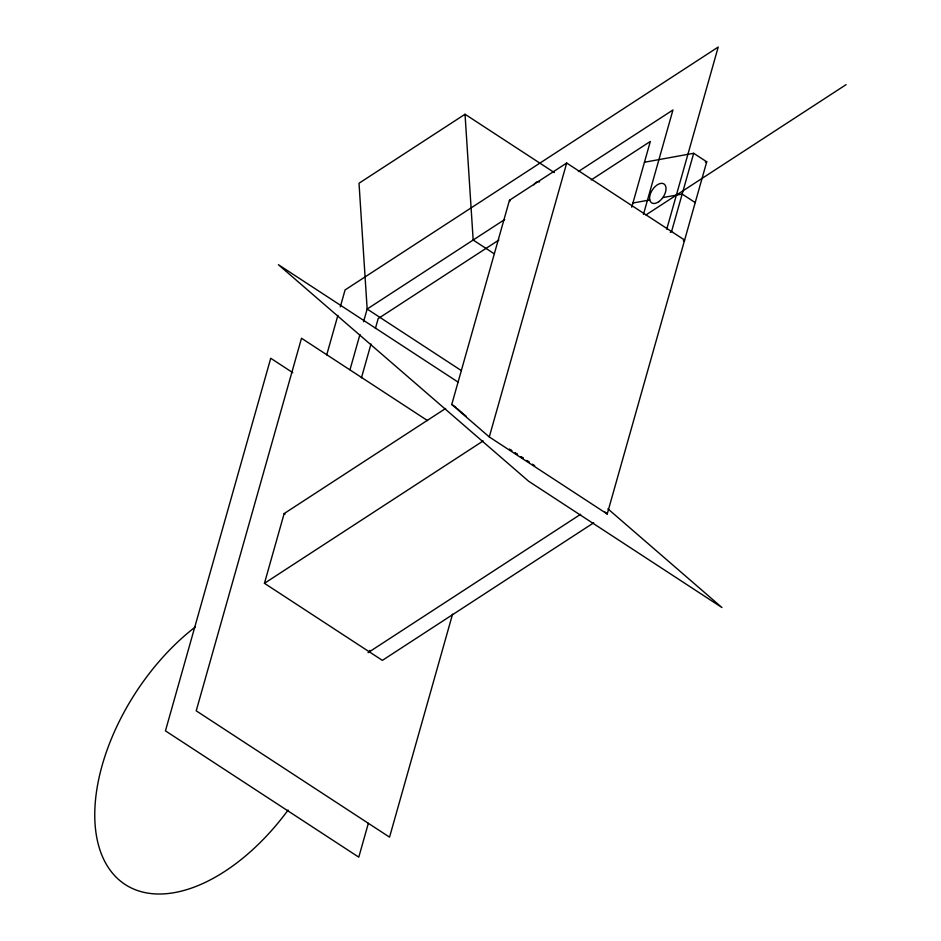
<?xml version="1.0" encoding="UTF-8"?>
<svg xmlns="http://www.w3.org/2000/svg" width="941" height="941" viewBox="0 0 941 941"><rect width="100%" height="100%" fill="white"/><g stroke="black" fill="none" stroke-linecap="round" stroke-linejoin="round"><path stroke-width="1.41" d="M326.727 354.875L337.89 315.353M340.289 306.872L345.076 289.934L718.218 47.05L666.746 229.181M593.7 522.808L382.375 660.37L264.445 583.314L284.147 513.574L445.634 408.465M350.005 369.719L359.968 334.443M363.555 321.74L367.155 309.036L359.015 183.248L465.03 114.249L554.355 172.603M361.438 377.847L371.013 343.983M375.4 328.468L378.188 318.587L498.859 240.037M369.331 651.842L369.754 650.325M644.456 162.24L693.693 153.289L706.738 161.817L607.216 514.009L489.285 436.953L451.751 404.477L509.457 200.28L566.694 163.028L684.625 240.084L683.378 240.884M368.354 823.304L358.78 857.169L165.451 730.851L270.737 358.274L292.757 372.66M489.285 436.953L566.694 163.028M452.562 614.167L389.55 837.149L196.222 710.831L301.508 338.242L427.532 420.592M631.74 207.208L650.325 141.456L591.219 179.919M643.444 214.419L672.956 109.979L578.386 171.533M693.693 153.289L671.568 231.557L670.31 232.38M504.705 219.5L367.155 309.036L461.372 370.601M645.926 214.936L846.112 84.631M264.445 583.314L483.145 440.953M368.049 652.666L580.644 514.292M705.315 162.075L706.738 161.817M632.928 203.009L649.784 199.951M662.829 197.575L682.166 194.069L695.211 202.597M509.457 200.28L510.363 200.868M493.966 253.623L473.17 240.026L465.03 114.249M458.443 382.34L278.407 264.703L528.607 481.216L721.935 607.533L607.91 508.858M451.751 404.477L454.656 406.371M466.148 416.228L464.313 414.734M511.704 450.68L509.41 449.175L511.763 450.727M515.15 452.927L517.456 454.432M523.196 458.185L520.902 456.679L523.231 458.22M528.936 461.937L526.642 460.443L528.971 461.96M515.209 452.974L517.503 454.468M532.406 464.207L534.7 465.713M284.147 513.574L285.052 514.174M604.875 511.986L607.216 514.009M455.35 406.971L456.032 407.571M457.42 408.77L462.243 412.946M462.937 413.546L463.619 414.134M288.122 810.025A167.204 96.1 -56.8 0 1 104.486 860.897A167.204 96.1 -56.8 0 1 195.316 626.965M533.806 184.836A5.646 3.246 -56.8 0 1 539.605 181.931M658.806 201.68A11.292 6.493 -56.8 0 0 664.393 184.271A11.292 6.493 -56.8 0 0 650.255 194.281A11.292 6.493 -56.8 0 0 658.806 201.68"/></g></svg>
